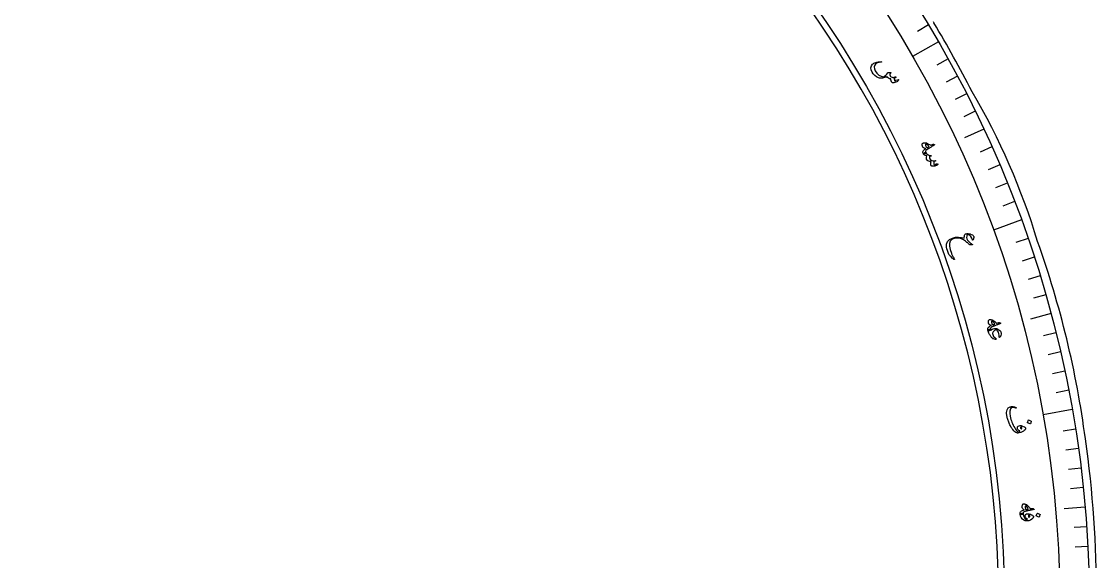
# Model space of a CAD drawing. Header units: millimetres. Extents: x -88 to 88, y -88 to 103.
# Drawn here: x 4.6 to 88.1, y 3.4 to 45.4 of the extents above; entities that cross this region are included whole.
import ezdxf

# ---------------------------------------------------------------- set-up
doc = ezdxf.new("R2010")
doc.units = ezdxf.units.MM
for name, color, linetype in [('CUT_INNER', 6, 'Continuous'), ('CUT_OUTER', 1, 'Continuous'), ('ENGRAVE', 7, 'Continuous'), ('ENGRAVE_FINE', 8, 'Continuous'), ('TEXT', 5, 'Continuous')]:
    doc.layers.add(name, color=color, linetype=linetype)

msp = doc.modelspace()

# ---------------------------------------------------------------- linework, layer by layer
at = {"layer": 'CUT_INNER'}
msp.add_arc((0, 0), 80.52, 110.390625, 87.539062, dxfattribs=at)
at = {"layer": 'CUT_OUTER'}
msp.add_lwpolyline([(75.4109, 45.3557), (75.4801, 45.241)], dxfattribs=at)
for centre, radius, start, end in [((0.2694, 0.1548), 87.6893, 26.952225, 30.941237), ((33.0448, 13.1221), 52.6996, 16.698039, 30.538544), ((13.6203, 3.2341), 74.2481, 7.501439, 19.701172), ((5.1658, 0.9769), 82.9327, 359.716647, 8.284978)]:
    msp.add_arc(centre, radius, start, end, dxfattribs=at)
at = {"layer": 'ENGRAVE'}
for points in [[(75.8216, 43.7756), (73.8264, 42.6237)], [(79.3483, 37.0007), (77.8569, 36.3053)], [(82.2712, 29.9443), (80.1063, 29.1563)], [(84.568, 22.6599), (82.9784, 22.234)], [(86.2211, 15.2031), (83.9523, 14.803)], [(87.218, 7.6306), (85.5787, 7.4872)]]:
    msp.add_lwpolyline(points, dxfattribs=at)
for radius in [87.5512, 85.2474, 80.9688]:
    msp.add_circle((0, 0), radius, dxfattribs=at)
at = {"layer": 'ENGRAVE_FINE'}
for points in [[(75.046, 45.0922), (74.1997, 44.5837)], [(76.574, 42.4457), (75.7104, 41.967)], [(77.3031, 41.1028), (76.4313, 40.6393)], [(78.0087, 39.7474), (77.1289, 39.2992)], [(78.6905, 38.3799), (77.8031, 37.9471)], [(79.982, 35.6103), (79.08, 35.2087)], [(80.5913, 34.209), (79.6824, 33.8232)], [(81.1761, 32.7973), (80.2606, 32.4274)], [(81.7361, 31.3755), (80.8143, 31.0217)], [(82.7813, 28.5039), (81.8477, 28.1824)], [(83.2661, 27.0548), (82.3271, 26.7497)], [(83.7256, 25.5975), (82.7814, 25.3088)], [(84.1596, 24.1324), (83.2105, 23.8602)], [(84.9506, 21.1806), (83.9925, 20.9417)], [(85.3073, 19.6947), (84.3452, 19.4726)], [(85.638, 18.2029), (84.6722, 17.9976)], [(85.9426, 16.7056), (84.9734, 16.5172)], [(86.4733, 13.696), (85.4981, 13.5416)], [(86.6992, 12.1848), (85.7214, 12.0474)], [(86.8986, 10.6698), (85.9186, 10.5495)], [(87.0716, 9.1516), (86.0896, 9.0484)], [(87.3379, 6.1073), (86.353, 6.0384)], [(87.4312, 4.5821), (86.4452, 4.5304)]]:
    msp.add_lwpolyline(points, dxfattribs=at)
at = {"layer": 'TEXT'}
for points in [[(72.6945, 40.8361), (72.7061, 40.8376), (72.7155, 40.8365), (72.7228, 40.8328), (72.7281, 40.8266), (72.7321, 40.8169), (72.7332, 40.8074), (72.7314, 40.7981), (72.7267, 40.7889), (72.7067, 40.7615), (72.6784, 40.7341), (72.6416, 40.7066), (72.5964, 40.679), (72.5184, 40.6414), (72.4388, 40.6154), (72.3577, 40.6008), (72.2752, 40.5977), (72.2534, 40.6003), (72.2346, 40.6059), (72.2186, 40.6145), (72.2055, 40.6262), (72.1727, 40.6767), (72.1501, 40.7382), (72.1378, 40.8109), (72.1358, 40.8947), (72.0308, 40.9067), (71.9451, 40.9426), (71.8787, 41.0025), (71.8313, 41.0862), (71.7847, 41.0632), (71.7391, 41.0423), (71.6946, 41.0237), (71.6511, 41.0072), (71.6085, 40.9927), (71.5663, 40.9801), (71.5247, 40.9694), (71.4836, 40.9605), (71.4061, 40.9503), (71.3283, 40.9517), (71.2502, 40.9649), (71.1717, 40.9897), (71.0182, 41.0647), (70.8851, 41.1607), (70.7722, 41.2777), (70.6793, 41.4158), (70.6067, 41.5901), (70.5894, 41.7516), (70.6275, 41.9007), (70.7212, 42.0373), (70.7629, 42.0731), (70.8171, 42.1072), (70.8838, 42.1394), (70.9631, 42.1698), (71.0537, 42.1967), (71.1524, 42.2173), (71.2592, 42.2315), (71.374, 42.2393), (71.3817, 42.239), (71.3882, 42.237), (71.3937, 42.2332), (71.398, 42.2277), (71.401, 42.2215), (71.4024, 42.2154), (71.4024, 42.2094), (71.4008, 42.2037), (71.3967, 42.1981), (71.3915, 42.1939), (71.3851, 42.1912), (71.3775, 42.1899), (71.2263, 42.1769), (71.108, 42.156), (71.0225, 42.1273), (70.9697, 42.0911), (70.8801, 41.9662), (70.8415, 41.8306), (70.8537, 41.6841), (70.9167, 41.5266), (71.0479, 41.3318), (71.1994, 41.1902), (71.3716, 41.1017), (71.5648, 41.0663), (71.6502, 41.1159), (71.7326, 41.1818), (71.812, 41.264), (71.8884, 41.3627), (71.8955, 41.3737), (71.903, 41.3817), (71.9107, 41.3867), (71.9188, 41.3887), (71.9492, 41.3909), (71.9779, 41.3929), (72.0047, 41.3944), (72.0298, 41.3957), (72.0528, 41.3965), (72.0736, 41.3967), (72.092, 41.3963), (72.1081, 41.3952), (72.1156, 41.3936), (72.1203, 41.3901), (72.1222, 41.3846), (72.1213, 41.3772), (72.1199, 41.3728), (72.1175, 41.3665), (72.1142, 41.3581), (72.1098, 41.3478), (72.1043, 41.3358), (72.0975, 41.3223), (72.0894, 41.3073), (72.08, 41.2909), (72.0624, 41.2585), (72.0507, 41.233), (72.045, 41.2145), (72.0453, 41.2029), (72.0724, 41.1447), (72.1136, 41.0945), (72.1689, 41.0523), (72.2384, 41.0181), (72.2751, 41.0121), (72.3276, 41.0155), (72.3961, 41.0283), (72.4804, 41.0503), (72.4885, 41.0524), (72.4963, 41.0522), (72.5041, 41.0499), (72.5116, 41.0453), (72.5176, 41.0403), (72.5218, 41.0347), (72.5243, 41.0285), (72.525, 41.0216), (72.5162, 41.0058), (72.4928, 40.9885), (72.4547, 40.9696), (72.402, 40.9492), (72.4, 40.8908), (72.4087, 40.8346), (72.4282, 40.7807), (72.4584, 40.7289), (72.4737, 40.7384), (72.4853, 40.7475), (72.4932, 40.7564), (72.4974, 40.7649), (72.5008, 40.7739), (72.5054, 40.7808), (72.5112, 40.7855), (72.5183, 40.788)], [(75.5072, 35.8047), (75.5273, 35.7981), (75.5339, 35.7885), (75.5269, 35.7759), (75.5064, 35.7604), (75.4934, 35.7523), (75.4754, 35.7409), (75.4526, 35.7262), (75.4249, 35.7081), (75.392, 35.6867), (75.3535, 35.662), (75.3094, 35.6339), (75.2598, 35.6026), (75.211, 35.5717), (75.1673, 35.5441), (75.1287, 35.5198), (75.0951, 35.4988), (75.0668, 35.4811), (75.0439, 35.4667), (75.0264, 35.4558), (75.0142, 35.4483), (74.9385, 35.3986), (74.8832, 35.3524), (74.8484, 35.3098), (74.834, 35.2708), (74.8323, 35.2473), (74.8361, 35.2216), (74.8453, 35.1937), (74.8599, 35.1636), (74.8654, 35.1444), (74.8631, 35.1265), (74.853, 35.1101), (74.835, 35.095), (74.8113, 35.0815), (74.786, 35.0707), (74.7591, 35.0625), (74.7306, 35.0569), (74.705, 35.0549), (74.6846, 35.0563), (74.6694, 35.0612), (74.6594, 35.0695), (74.6327, 35.1277), (74.6198, 35.1827), (74.6206, 35.2343), (74.6351, 35.2827), (74.6666, 35.3325), (74.7145, 35.384), (74.779, 35.4373), (74.8599, 35.4923), (74.7918, 35.4984), (74.7349, 35.5104), (74.689, 35.5284), (74.6543, 35.5523), (74.6348, 35.5758), (74.6172, 35.6059), (74.6014, 35.6428), (74.5876, 35.6863), (74.5767, 35.734), (74.5708, 35.7755), (74.5698, 35.811), (74.5738, 35.8403), (74.5834, 35.867), (74.5966, 35.888), (74.6136, 35.9034), (74.6344, 35.913), (74.6627, 35.9203), (74.6954, 35.9253), (74.7327, 35.9281), (74.7745, 35.9285), (74.8172, 35.9272), (74.852, 35.9248), (74.8788, 35.9212), (74.8976, 35.9166), (74.9821, 35.8812), (75.0659, 35.8385), (75.149, 35.7886), (75.2314, 35.7313), (75.2727, 35.7545), (75.3085, 35.7741), (75.3389, 35.7901), (75.3639, 35.8024), (75.3856, 35.8112), (75.4063, 35.8164), (75.4259, 35.818), (75.4446, 35.8161)], [(75.7955, 34.2805), (75.8011, 34.2771), (75.8026, 34.2708), (75.7999, 34.2617), (75.7932, 34.2497), (75.7797, 34.2339), (75.7581, 34.2169), (75.7282, 34.1985), (75.6902, 34.1788), (75.6462, 34.1581), (75.602, 34.141), (75.5574, 34.1274), (75.5126, 34.1175), (75.4218, 34.1064), (75.3521, 34.1082), (75.3035, 34.1229), (75.2761, 34.1506), (75.245, 34.2313), (75.2325, 34.3133), (75.2385, 34.3968), (75.263, 34.4818), (75.1612, 34.4858), (75.074, 34.5058), (75.0014, 34.5418), (74.9433, 34.594), (74.9056, 34.6593), (74.8909, 34.7364), (74.8992, 34.8252), (74.9305, 34.9258), (74.8306, 34.9488), (74.7521, 34.9804), (74.6951, 35.0206), (74.6594, 35.0695), (74.6605, 35.0831), (74.674, 35.102), (74.7001, 35.1261), (74.7387, 35.1554), (74.7794, 35.1787), (74.8132, 35.1878), (74.84, 35.1828), (74.8599, 35.1636), (74.9312, 35.072), (75.0185, 35.0034), (75.1218, 34.9576), (75.2411, 34.9348), (75.2476, 34.9336), (75.2529, 34.9314), (75.2569, 34.9283), (75.2596, 34.9243), (75.2615, 34.9188), (75.262, 34.9133), (75.2611, 34.9078), (75.2589, 34.9023), (75.2479, 34.8947), (75.2253, 34.8901), (75.191, 34.8886), (75.1452, 34.8902), (75.128, 34.8523), (75.1247, 34.8042), (75.1352, 34.746), (75.1595, 34.6775), (75.2144, 34.6036), (75.3034, 34.5578), (75.4264, 34.5399), (75.5837, 34.5501), (75.5917, 34.5507), (75.598, 34.5498), (75.6026, 34.5475), (75.6055, 34.5438), (75.6078, 34.5372), (75.6086, 34.531), (75.608, 34.5251), (75.6058, 34.5195), (75.6015, 34.5141), (75.5966, 34.5099), (75.5913, 34.5068), (75.5854, 34.5048), (75.4812, 34.4843), (75.4699, 34.4475), (75.4638, 34.4067), (75.463, 34.3618), (75.4673, 34.3129), (75.4763, 34.2675), (75.4883, 34.2354), (75.5035, 34.2164), (75.5218, 34.2107), (75.5434, 34.2159), (75.5708, 34.2309), (75.6038, 34.2555), (75.6427, 34.2898), (75.6565, 34.2932), (75.6866, 34.2928), (75.7329, 34.2886), (75.7955, 34.2805)], [(75.1032, 35.6513), (75.0372, 35.7189), (74.9706, 35.7711), (74.9033, 35.808), (74.8356, 35.8295), (74.8278, 35.8294), (74.8221, 35.8264), (74.8183, 35.8207), (74.8166, 35.8122), (74.8177, 35.7843), (74.8222, 35.7556), (74.8299, 35.726), (74.8409, 35.6957), (74.8552, 35.6645), (74.8727, 35.6325), (74.8935, 35.5996), (74.9176, 35.5659), (74.9221, 35.5611), (74.9282, 35.5566), (74.9357, 35.5526), (74.9448, 35.5489), (74.9624, 35.5588), (74.9806, 35.5696), (74.9994, 35.5812), (75.0189, 35.5936), (75.039, 35.6068), (75.0598, 35.6208), (75.0812, 35.6357), (75.1032, 35.6513)], [(78.5277, 28.7217), (78.5509, 28.6887), (78.5648, 28.6487), (78.5695, 28.6018), (78.5649, 28.5478), (78.5595, 28.5192), (78.5533, 28.4924), (78.5462, 28.4675), (78.5383, 28.4445), (78.5296, 28.4233), (78.5205, 28.4041), (78.5108, 28.3868), (78.5005, 28.3715), (78.4894, 28.3598), (78.48, 28.3595), (78.4723, 28.3707), (78.4664, 28.3934), (78.4252, 28.536), (78.3481, 28.654), (78.2353, 28.7472), (78.0868, 28.8155), (78.0786, 28.816), (78.0713, 28.8131), (78.0649, 28.8069), (78.0594, 28.7975), (78.0273, 28.6897), (78.019, 28.5829), (78.0344, 28.477), (78.0737, 28.3719), (78.0843, 28.3543), (78.1022, 28.3331), (78.1272, 28.3082), (78.1595, 28.2797), (78.2222, 28.2293), (78.2775, 28.1846), (78.3255, 28.1458), (78.3661, 28.1128), (78.3994, 28.0857), (78.4253, 28.0644), (78.4438, 28.0491), (78.455, 28.0397), (78.4665, 28.0245), (78.465, 28.0137), (78.4505, 28.007), (78.4231, 28.0046), (78.3484, 28.0063), (78.2916, 28.0107), (78.2527, 28.0179), (78.2318, 28.028), (78.192, 28.0676), (78.1476, 28.1087), (78.0985, 28.1512), (78.0448, 28.1951), (77.9865, 28.2403), (77.9235, 28.2869), (77.856, 28.3349), (77.7837, 28.3842), (77.6159, 28.4744), (77.4394, 28.5244), (77.2542, 28.5343), (77.0605, 28.5043), (76.9617, 28.4698), (76.8762, 28.4206), (76.804, 28.357), (76.7449, 28.2789), (76.6867, 28.1172), (76.6823, 27.9094), (76.7315, 27.6554), (76.8336, 27.3548), (76.853, 27.3096), (76.8747, 27.2612), (76.8988, 27.2096), (76.9254, 27.1549), (76.9544, 27.0972), (76.9859, 27.0367), (77.02, 26.9734), (77.0567, 26.9072), (77.0622, 26.8955), (77.0646, 26.8863), (77.0639, 26.8794), (77.0601, 26.875), (77.0326, 26.8781), (76.9811, 26.9109), (76.9054, 26.9733), (76.8056, 27.0652), (76.7485, 27.1223), (76.7027, 27.1736), (76.6684, 27.2194), (76.6454, 27.2596), (76.5763, 27.415), (76.5225, 27.5591), (76.4843, 27.6922), (76.4616, 27.8143), (76.4647, 28.0617), (76.5403, 28.2629), (76.6888, 28.418), (76.9105, 28.5267), (77.162, 28.5904), (77.3975, 28.6094), (77.6171, 28.5836), (77.8205, 28.5128), (77.8272, 28.6099), (77.84, 28.6917), (77.8591, 28.7581), (77.8845, 28.8092), (77.8966, 28.8249), (77.9112, 28.8381), (77.9285, 28.8486), (77.9484, 28.8564), (78.0053, 28.8685), (78.0609, 28.8751), (78.1153, 28.8762), (78.1683, 28.872), (78.28, 28.85), (78.3772, 28.8177), (78.4597, 28.7749), (78.5277, 28.7217)], [(80.6357, 21.9361), (80.6544, 21.9261), (80.6591, 21.9155), (80.6501, 21.9044), (80.6271, 21.8927), (80.6128, 21.8871), (80.5932, 21.879), (80.5682, 21.8685), (80.5377, 21.8556), (80.5015, 21.8403), (80.4593, 21.8228), (80.4109, 21.8029), (80.3565, 21.7808), (80.3031, 21.7591), (80.2552, 21.7396), (80.2129, 21.7225), (80.1762, 21.7077), (80.1452, 21.6952), (80.1201, 21.6852), (80.1009, 21.6775), (80.0876, 21.6722), (80.0043, 21.6366), (79.9418, 21.601), (79.9, 21.5652), (79.8789, 21.5293), (79.8731, 21.5064), (79.8723, 21.4805), (79.8765, 21.4514), (79.8856, 21.4192), (79.8876, 21.3993), (79.8821, 21.3821), (79.8693, 21.3677), (79.849, 21.3561), (79.8232, 21.347), (79.7964, 21.3408), (79.7685, 21.3374), (79.7395, 21.337), (79.7139, 21.3395), (79.6941, 21.3445), (79.68, 21.3519), (79.6716, 21.3619), (79.6556, 21.4239), (79.6525, 21.4803), (79.6624, 21.531), (79.6853, 21.576), (79.725, 21.6195), (79.7813, 21.6618), (79.8541, 21.7028), (79.9435, 21.7427), (79.8776, 21.7608), (79.8236, 21.7826), (79.7816, 21.8084), (79.7517, 21.8381), (79.7366, 21.8646), (79.7246, 21.8974), (79.7156, 21.9364), (79.7097, 21.9817), (79.7073, 22.0306), (79.7088, 22.0725), (79.7141, 22.1076), (79.7232, 22.1357), (79.7373, 22.1603), (79.7541, 22.1787), (79.7735, 22.1908), (79.7957, 22.1966), (79.8248, 22.1988), (79.8579, 22.198), (79.8951, 22.1941), (79.9363, 22.1872), (79.9781, 22.1784), (80.0119, 22.1699), (80.0377, 22.1616), (80.0553, 22.1537), (80.1323, 22.104), (80.2073, 22.0473), (80.2803, 21.9834), (80.3513, 21.9126), (80.396, 21.9281), (80.4347, 21.9411), (80.4675, 21.9515), (80.4942, 21.9592), (80.5171, 21.964), (80.5384, 21.9655), (80.5581, 21.9636), (80.5761, 21.9584)], [(80.211, 21.8564), (80.1579, 21.9346), (80.1015, 21.9977), (80.0419, 22.0459), (79.979, 22.079), (79.9713, 22.0802), (79.9651, 22.0783), (79.9604, 22.0734), (79.9572, 22.0653), (79.9535, 22.0376), (79.9528, 22.0086), (79.9552, 21.9781), (79.9606, 21.9463), (79.9692, 21.9131), (79.9808, 21.8785), (79.9955, 21.8425), (80.0133, 21.8051), (80.0169, 21.7995), (80.022, 21.7941), (80.0287, 21.7887), (80.037, 21.7835), (80.0561, 21.7902), (80.0759, 21.7976), (80.0965, 21.8057), (80.1179, 21.8144), (80.14, 21.8239), (80.1629, 21.834), (80.1866, 21.8449), (80.211, 21.8564)], [(80.2698, 20.6641), (80.1102, 20.6915), (80.0939, 20.696), (80.0804, 20.7009), (80.0697, 20.7062), (80.0617, 20.7119), (80.0267, 20.7423), (79.9927, 20.7758), (79.9596, 20.8123), (79.9274, 20.8519), (79.8959, 20.8943), (79.8648, 20.9394), (79.8341, 20.987), (79.8038, 21.0373), (79.7519, 21.1325), (79.7125, 21.2183), (79.6858, 21.2947), (79.6716, 21.3619), (79.6764, 21.3903), (79.6948, 21.4131), (79.7268, 21.4304), (79.7724, 21.4422), (79.815, 21.4471), (79.8477, 21.4465), (79.8703, 21.4404), (79.883, 21.4287), (79.8837, 21.4264), (79.8843, 21.424), (79.8849, 21.4216), (79.8856, 21.4192), (79.8885, 21.4011), (79.8926, 21.3836), (79.8977, 21.3668), (79.904, 21.3505), (79.9389, 21.3907), (79.9801, 21.4255), (80.0274, 21.4551), (80.081, 21.4793), (80.1809, 21.5075), (80.2749, 21.5141), (80.3629, 21.4988), (80.4449, 21.4618), (80.5266, 21.4076), (80.5934, 21.351), (80.6451, 21.2919), (80.6819, 21.2304), (80.7006, 21.1585), (80.6953, 21.0701), (80.6658, 20.9653), (80.6122, 20.8442), (80.6028, 20.8296), (80.5909, 20.8208), (80.5766, 20.8177), (80.5599, 20.8204), (80.5458, 20.8268), (80.5366, 20.8367), (80.5322, 20.8501), (80.5326, 20.8669), (80.5358, 20.9878), (80.518, 21.1036), (80.479, 21.2142), (80.4191, 21.3195), (80.3883, 21.3594), (80.3581, 21.3882), (80.3287, 21.4061), (80.3, 21.4129), (80.2673, 21.4077), (80.229, 21.3876), (80.1852, 21.3527), (80.1357, 21.3029), (80.0876, 21.2456), (80.0537, 21.1946), (80.034, 21.15), (80.0285, 21.1118), (80.0408, 21.0348), (80.0691, 20.9618), (80.1136, 20.8927), (80.1742, 20.8274), (80.2397, 20.7707), (80.2716, 20.7408), (80.2921, 20.7156), (80.3012, 20.6951), (80.2989, 20.6793), (80.2931, 20.6716), (80.2863, 20.6665), (80.2785, 20.664), (80.2698, 20.6641)], [(82.5822, 13.7933), (82.5938, 13.745), (82.5832, 13.6934), (82.5504, 13.6384), (82.4953, 13.5801), (82.4203, 13.524), (82.3279, 13.4754), (82.218, 13.4344), (82.0907, 13.4009), (82.044, 13.3919), (81.9999, 13.388), (81.9584, 13.3892), (81.9195, 13.3955), (81.8388, 13.4268), (81.7579, 13.4799), (81.6768, 13.5546), (81.5954, 13.6509), (81.5558, 13.7062), (81.5175, 13.7638), (81.4804, 13.8235), (81.4447, 13.8854), (81.4102, 13.9497), (81.377, 14.0165), (81.345, 14.0858), (81.3141, 14.1576), (81.285, 14.2299), (81.2581, 14.301), (81.2334, 14.3706), (81.2109, 14.439), (81.1907, 14.5061), (81.173, 14.5724), (81.1578, 14.6376), (81.145, 14.7019), (81.1177, 14.9748), (81.1516, 15.1855), (81.2472, 15.3342), (81.4047, 15.421), (81.4434, 15.4301), (81.4882, 15.4362), (81.5393, 15.4395), (81.5965, 15.4398), (81.6604, 15.4348), (81.7237, 15.423), (81.7863, 15.4046), (81.8483, 15.3793), (81.8557, 15.3752), (81.8614, 15.3698), (81.8655, 15.3632), (81.8679, 15.3553), (81.8683, 15.3474), (81.8663, 15.3406), (81.8619, 15.3349), (81.855, 15.3303), (81.8472, 15.3272), (81.8395, 15.3261), (81.8322, 15.3269), (81.8251, 15.3297), (81.6843, 15.3711), (81.5704, 15.3722), (81.4835, 15.3333), (81.4235, 15.2545), (81.375, 15.0966), (81.3638, 14.908), (81.3896, 14.6887), (81.4522, 14.4382), (81.488, 14.3298), (81.529, 14.2221), (81.5754, 14.1151), (81.6271, 14.0088), (81.6841, 13.9033), (81.7465, 13.7987), (81.8141, 13.6951), (81.8871, 13.5923), (81.9311, 13.5384), (81.9754, 13.4995), (82.02, 13.4756), (82.065, 13.4667), (82.0927, 13.4801), (82.1172, 13.4978), (82.1385, 13.5201), (82.1565, 13.5469), (82.1572, 13.5498), (82.1549, 13.5529), (82.1499, 13.5561), (82.142, 13.5595), (82.08, 13.5852), (82.0314, 13.6175), (81.9959, 13.6563), (81.9737, 13.7017), (81.9578, 13.7887), (81.972, 13.8602), (82.0162, 13.9162), (82.0904, 13.9567), (82.1601, 13.968), (82.2491, 13.9592), (82.3575, 13.93), (82.4852, 13.8803), (82.5176, 13.8632), (82.5445, 13.843), (82.5661, 13.8197), (82.5822, 13.7933)], [(83.0276, 14.3163), (83.0312, 14.3138), (83.0337, 14.3098), (83.0353, 14.3043), (83.0359, 14.2975), (83.025, 14.2463), (83.0094, 14.1972), (82.989, 14.1501), (82.9639, 14.1052), (82.9597, 14.1005), (82.9551, 14.098), (82.9502, 14.0976), (82.9449, 14.0994), (82.7408, 14.1835), (82.7357, 14.187), (82.7337, 14.1924), (82.7348, 14.1995), (82.739, 14.2084), (82.7427, 14.2162), (82.7481, 14.2283), (82.7552, 14.2449), (82.7641, 14.2658), (82.7747, 14.2915), (82.7868, 14.3223), (82.8006, 14.358), (82.816, 14.3988), (82.8188, 14.4044), (82.822, 14.4075), (82.8256, 14.4081), (82.8297, 14.4063)], [(82.2444, 13.7093), (82.2568, 13.7021), (82.2682, 13.7013), (82.2784, 13.707), (82.2877, 13.719), (82.3071, 13.7649), (82.3074, 13.8026), (82.2884, 13.8321), (82.2502, 13.8533), (82.2393, 13.8551), (82.2301, 13.8543), (82.2225, 13.851), (82.2166, 13.8451), (82.2008, 13.8074), (82.2002, 13.7721), (82.2147, 13.7395), (82.2444, 13.7093)], [(83.2305, 7.4833), (83.2471, 7.4702), (83.2499, 7.4589), (83.239, 7.4496), (83.2144, 7.4421), (83.1994, 7.439), (83.1786, 7.4345), (83.1521, 7.4286), (83.1199, 7.4212), (83.0816, 7.4125), (83.0369, 7.4026), (82.9859, 7.3915), (82.9284, 7.3793), (82.872, 7.3672), (82.8214, 7.3565), (82.7768, 7.347), (82.738, 7.3388), (82.7054, 7.332), (82.6789, 7.3265), (82.6587, 7.3223), (82.6446, 7.3194), (82.5564, 7.299), (82.4886, 7.2748), (82.4412, 7.2469), (82.4142, 7.2152), (82.4045, 7.1937), (82.3991, 7.1683), (82.3981, 7.139), (82.4014, 7.1057), (82.3999, 7.0857), (82.3916, 7.0698), (82.3764, 7.0579), (82.3544, 7.05), (82.3274, 7.0455), (82.2999, 7.0441), (82.2718, 7.0457), (82.2432, 7.0503), (82.2185, 7.0572), (82.1999, 7.0656), (82.1873, 7.0754), (82.1808, 7.0867), (82.1758, 7.1506), (82.1827, 7.2066), (82.2013, 7.2548), (82.2317, 7.2952), (82.2784, 7.331), (82.3412, 7.3627), (82.4201, 7.3904), (82.5151, 7.4141), (82.4533, 7.4434), (82.404, 7.4744), (82.3672, 7.5071), (82.3429, 7.5415), (82.3327, 7.5703), (82.3266, 7.6047), (82.3246, 7.6447), (82.3267, 7.6903), (82.333, 7.7388), (82.3418, 7.7798), (82.3531, 7.8134), (82.367, 7.8395), (82.3852, 7.8613), (82.4049, 7.8765), (82.4262, 7.885), (82.449, 7.8869), (82.478, 7.8839), (82.5105, 7.8773), (82.5464, 7.867), (82.5858, 7.8529), (82.6255, 7.8369), (82.6572, 7.8226), (82.6811, 7.81), (82.6972, 7.7992), (82.7642, 7.7367), (82.8281, 7.6677), (82.8888, 7.5921), (82.9463, 7.5099), (82.9931, 7.5174), (83.0335, 7.5234), (83.0675, 7.5279), (83.0952, 7.5308), (83.1186, 7.5316), (83.1398, 7.5293), (83.1588, 7.524), (83.1756, 7.5157)], [(82.7984, 7.4792), (82.7598, 7.5654), (82.7153, 7.6375), (82.665, 7.6953), (82.6089, 7.7389), (82.6015, 7.7415), (82.5951, 7.7407), (82.5896, 7.7366), (82.5851, 7.7293), (82.5765, 7.7027), (82.5707, 7.6742), (82.5678, 7.6438), (82.5676, 7.6115), (82.5702, 7.5773), (82.5756, 7.5412), (82.5838, 7.5032), (82.5947, 7.4632), (82.5973, 7.4571), (82.6014, 7.4509), (82.6071, 7.4444), (82.6143, 7.4378), (82.6342, 7.4411), (82.6551, 7.4449), (82.6768, 7.4492), (82.6993, 7.4541), (82.7228, 7.4596), (82.7471, 7.4656), (82.7723, 7.4721), (82.7984, 7.4792)], [(83.2076, 6.8893), (83.2066, 6.8721), (83.2008, 6.8527), (83.1902, 6.831), (83.1749, 6.8071), (83.0806, 6.7024), (82.971, 6.6262), (82.8461, 6.5783), (82.706, 6.5587), (82.6321, 6.5604), (82.5656, 6.5704), (82.5064, 6.5886), (82.4546, 6.6151), (82.3447, 6.7054), (82.2625, 6.8141), (82.2078, 6.9411), (82.1808, 7.0867), (82.183, 7.1018), (82.1925, 7.1153), (82.2092, 7.1274), (82.2331, 7.1379), (82.2465, 7.1422), (82.2603, 7.1455), (82.2744, 7.1477), (82.289, 7.1489), (82.3035, 7.1493), (82.3174, 7.1492), (82.3307, 7.1486), (82.3435, 7.1475), (82.3658, 7.1428), (82.3829, 7.1343), (82.3948, 7.1219), (82.4014, 7.1057), (82.433, 6.964), (82.4793, 6.8425), (82.5404, 6.7413), (82.6164, 6.6602), (82.6506, 6.6671), (82.6776, 6.6744), (82.6975, 6.682), (82.7103, 6.69), (82.7211, 6.6992), (82.728, 6.7075), (82.731, 6.7148), (82.73, 6.7212), (82.7281, 6.7256), (82.7257, 6.7289), (82.7227, 6.7313), (82.7192, 6.7327), (82.6688, 6.7524), (82.629, 6.7784), (82.5998, 6.8109), (82.5812, 6.8497), (82.5624, 6.9655), (82.5873, 7.0483), (82.6561, 7.0982), (82.7687, 7.1151), (82.8345, 7.1109), (82.9036, 7.097), (82.9761, 7.0734), (83.0518, 7.0402), (83.1175, 7.0038), (83.1654, 6.9665), (83.1954, 6.9284), (83.2076, 6.8893)], [(82.936, 6.9486), (82.927, 6.9724), (82.9072, 6.9901), (82.8764, 7.0016), (82.8347, 7.0069), (82.8283, 7.0062), (82.8238, 7.0054), (82.8211, 7.0044), (82.8202, 7.0032), (82.8163, 6.978), (82.8152, 6.9527), (82.8169, 6.9273), (82.8213, 6.9018), (82.828, 6.8797), (82.8364, 6.8616), (82.8467, 6.8478), (82.8587, 6.8381), (82.8958, 6.869), (82.9211, 6.8978), (82.9345, 6.9243), (82.936, 6.9486)], [(83.7142, 7.0638), (83.7175, 7.0609), (83.7197, 7.0568), (83.7208, 7.0512), (83.7208, 7.0443), (83.7055, 6.9944), (83.6857, 6.947), (83.6613, 6.902), (83.6324, 6.8595), (83.6278, 6.8552), (83.623, 6.8531), (83.6181, 6.8532), (83.613, 6.8554), (83.4169, 6.9565), (83.4121, 6.9604), (83.4106, 6.9659), (83.4123, 6.9729), (83.4173, 6.9814), (83.4216, 6.9888), (83.4281, 7.0004), (83.4366, 7.0162), (83.4473, 7.0363), (83.46, 7.0609), (83.4748, 7.0904), (83.4916, 7.1247), (83.5105, 7.1639), (83.5138, 7.1692), (83.5172, 7.172), (83.5209, 7.1723), (83.5248, 7.1701)]]:
    msp.add_lwpolyline(points, close=True, dxfattribs=at)

doc.saveas('drawing.dxf')
